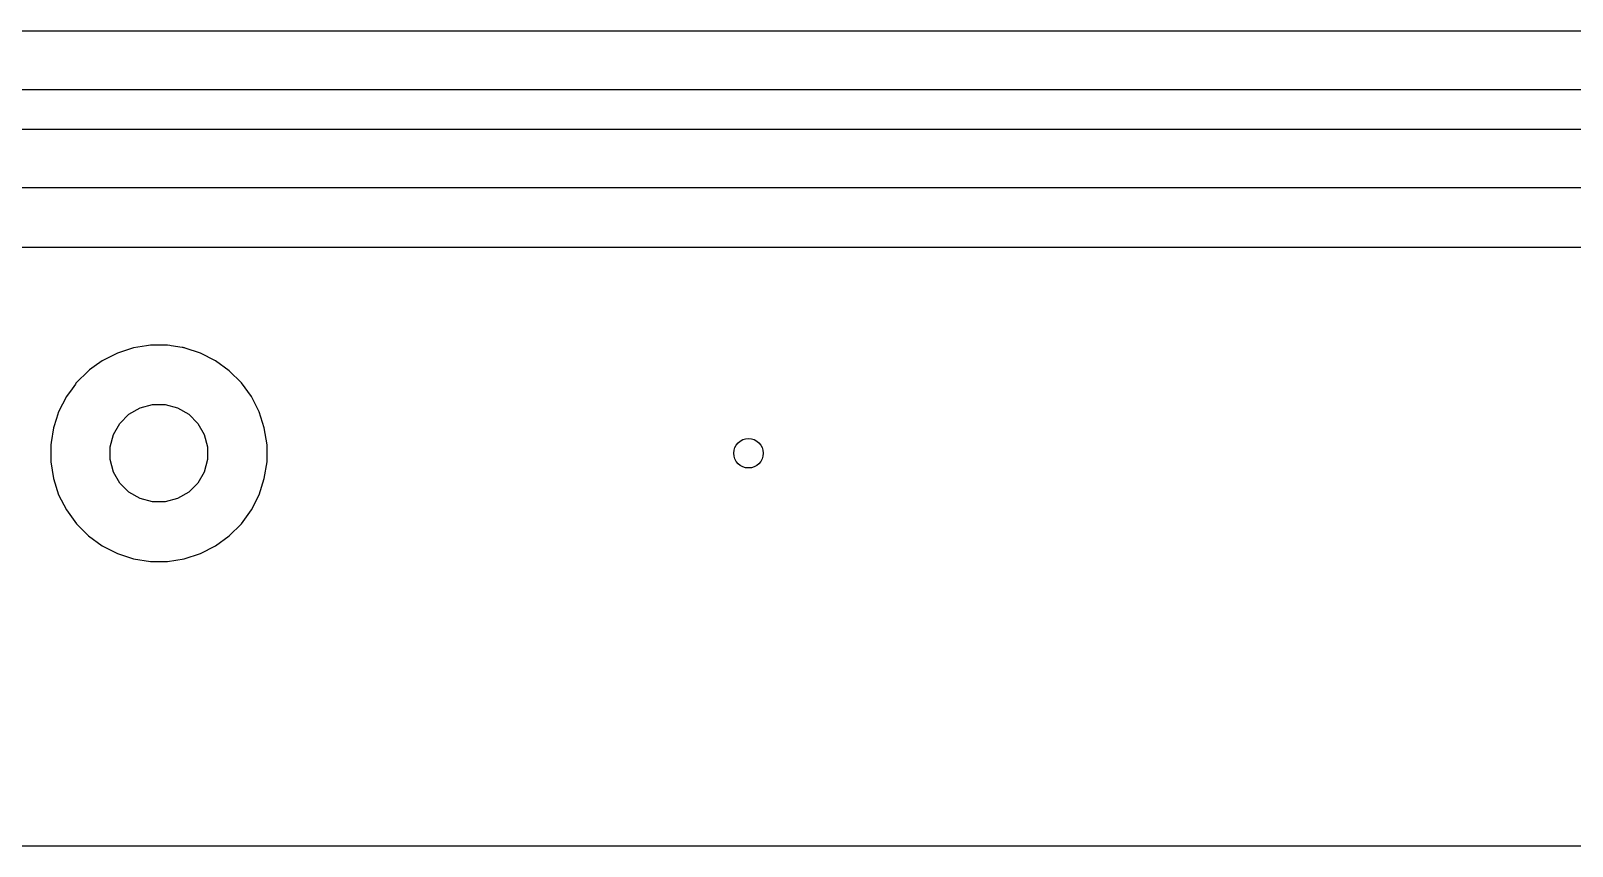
# Model space of a CAD drawing. Header units: inches. Extents: x 1.32 to 5.22, y -7.01 to -1.14.
# Drawn here: x 1.937 to 2.554, y -7.008 to -6.681 of the extents above; entities that cross this region are included whole.
import ezdxf

# ---------------------------------------------------------------- set-up
doc = ezdxf.new("R2010")
doc.units = ezdxf.units.IN
doc.header["$MEASUREMENT"] = 0
doc.layers.add('B.Cu', color=153, linetype='CONTINUOUS', true_color=0x4d7fc4)

msp = doc.modelspace()

# ---------------------------------------------------------------- linework, layer by layer
at = {"layer": 'B.Cu', "linetype": 'CONTINUOUS'}
for p, q in [((1.85676, -6.6811), (2.81007, -6.6811)), ((2.81496, -6.70472), (1.85187, -6.70472)), ((1.75686, -6.72047), (2.84944, -6.72047)), ((2.85433, -6.74409), (1.75197, -6.74409)), ((1.74848, -6.76774), (2.85782, -6.76774)), ((1.97156, -6.81024), (1.96548, -6.81334)), ((1.97804, -6.80813), (1.97156, -6.81024)), ((1.98322, -6.80731), (1.97804, -6.80813)), ((1.98478, -6.80707), (1.98322, -6.80731)), ((1.98322, -6.80731), (1.98322, -6.80731)), ((1.9916, -6.80707), (1.98478, -6.80707)), ((1.98478, -6.80707), (1.98478, -6.80707)), ((1.99254, -6.80722), (1.9916, -6.80707)), ((1.9916, -6.80707), (1.9916, -6.80707)), ((1.99316, -6.80731), (1.99254, -6.80722)), ((1.99754, -6.80801), (1.99316, -6.80731)), ((1.99795, -6.80807), (1.99754, -6.80801)), ((1.99814, -6.80809), (1.99795, -6.80807)), ((1.9985, -6.80817), (1.99814, -6.80809)), ((1.99868, -6.80825), (1.9985, -6.80817)), ((2.00482, -6.81024), (1.99868, -6.80825)), ((2.01088, -6.81333), (2.00482, -6.81024)), ((1.96043, -6.81701), (1.96014, -6.81717)), ((1.96233, -6.81562), (1.96043, -6.81701)), ((1.96548, -6.81334), (1.96233, -6.81562)), ((1.96233, -6.81562), (1.96233, -6.81562)), ((2.0109, -6.81334), (2.01088, -6.81333)), ((2.01641, -6.81735), (2.0109, -6.81334)), ((1.9548, -6.82264), (1.95342, -6.82454)), ((1.95496, -6.82235), (1.9548, -6.82264)), ((1.96014, -6.81717), (1.95496, -6.82235)), ((2.02124, -6.82217), (2.01641, -6.81735)), ((2.02525, -6.82769), (2.02124, -6.82217)), ((1.95113, -6.82769), (1.94804, -6.83376)), ((1.95342, -6.82454), (1.95113, -6.82769)), ((1.95342, -6.82454), (1.95342, -6.82454)), ((2.02834, -6.83376), (2.02525, -6.82769)), ((1.94804, -6.83376), (1.94714, -6.83652)), ((1.94804, -6.83376), (1.94804, -6.83376)), ((1.94804, -6.83376), (1.94804, -6.83376)), ((1.97257, -6.83841), (1.97621, -6.83478)), ((1.97621, -6.83478), (1.98066, -6.83221)), ((1.98066, -6.83221), (1.98562, -6.83088)), ((1.98562, -6.83088), (1.99076, -6.83088)), ((1.99076, -6.83088), (1.99572, -6.83221)), ((1.99572, -6.83221), (2.00017, -6.83478)), ((2.00017, -6.83478), (2.00381, -6.83841)), ((2.03045, -6.84025), (2.02834, -6.83376)), ((1.94593, -6.84025), (1.945, -6.84614)), ((1.94714, -6.83652), (1.94593, -6.84025)), ((1.97, -6.84286), (1.97257, -6.83841)), ((2.00381, -6.83841), (2.00638, -6.84286)), ((2.03152, -6.84698), (2.03045, -6.84025)), ((1.945, -6.84614), (1.94486, -6.84698)), ((1.94486, -6.84698), (1.94486, -6.8538)), ((1.945, -6.84614), (1.945, -6.84614)), ((1.945, -6.84614), (1.945, -6.84614)), ((1.96867, -6.84782), (1.97, -6.84286)), ((1.96867, -6.85296), (1.96867, -6.84782)), ((2.00638, -6.84286), (2.00771, -6.84782)), ((2.00771, -6.84782), (2.00771, -6.85296)), ((2.03152, -6.8538), (2.03152, -6.84698)), ((1.94486, -6.8538), (1.94593, -6.86054)), ((1.97, -6.85793), (1.96867, -6.85296)), ((2.00771, -6.85296), (2.00638, -6.85793)), ((2.03045, -6.86054), (2.03152, -6.8538)), ((1.97257, -6.86238), (1.97, -6.85793)), ((2.00638, -6.85793), (2.00381, -6.86238)), ((1.94593, -6.86054), (1.94804, -6.86703)), ((1.97621, -6.86601), (1.97257, -6.86238)), ((1.98066, -6.86858), (1.97621, -6.86601)), ((2.00017, -6.86601), (1.99572, -6.86858)), ((2.00381, -6.86238), (2.00017, -6.86601)), ((2.02834, -6.86703), (2.03045, -6.86054)), ((1.94804, -6.86703), (1.95113, -6.8731)), ((1.98562, -6.86991), (1.98066, -6.86858)), ((1.99076, -6.86991), (1.98562, -6.86991)), ((1.99572, -6.86858), (1.99076, -6.86991)), ((2.02525, -6.8731), (2.02834, -6.86703)), ((1.95113, -6.8731), (1.95514, -6.87862)), ((1.95514, -6.87862), (1.95996, -6.88344)), ((2.01641, -6.88344), (2.02124, -6.87862)), ((2.02124, -6.87862), (2.02525, -6.8731)), ((1.95996, -6.88344), (1.96548, -6.88745)), ((2.0109, -6.88745), (2.01641, -6.88344)), ((1.96548, -6.88745), (1.97156, -6.89055)), ((1.97156, -6.89055), (1.97804, -6.89265)), ((1.99833, -6.89265), (2.00482, -6.89055)), ((2.00482, -6.89055), (2.0109, -6.88745)), ((1.97804, -6.89265), (1.98478, -6.89372)), ((1.98478, -6.89372), (1.98478, -6.89372)), ((1.98478, -6.89372), (1.9916, -6.89372)), ((1.9916, -6.89372), (1.99833, -6.89265)), ((1.9916, -6.89372), (1.9916, -6.89372)), ((2.69344, -7.00785), (1.79872, -7.00785))]:
    msp.add_line(p, q, dxfattribs=at)
at = {"layer": 'B.Cu'}
msp.add_circle((2.22441, -6.85039), 0.00591, dxfattribs=at)

doc.saveas('drawing.dxf')
